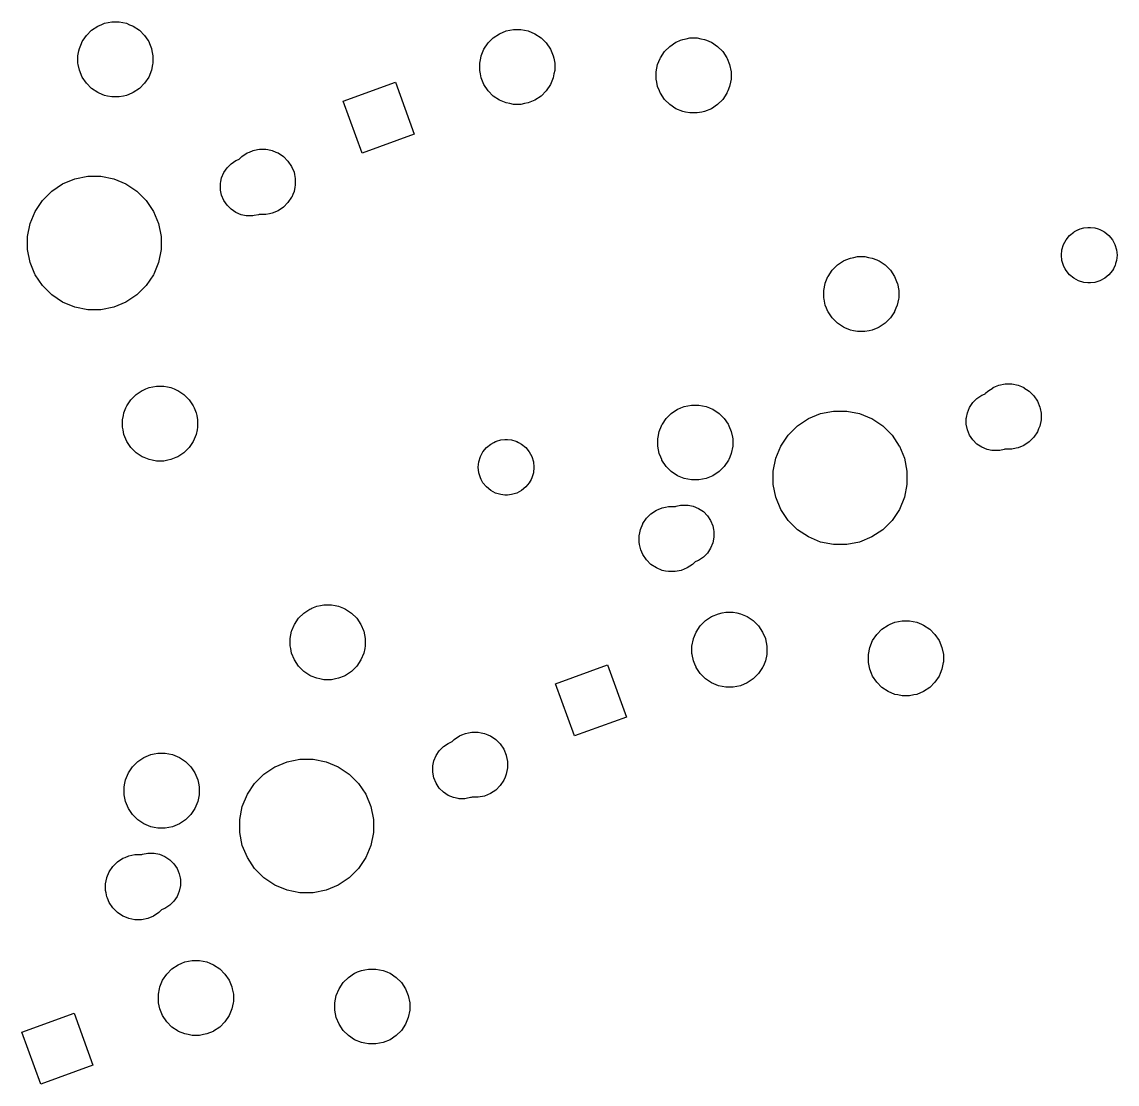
# Model space of a CAD drawing. Extents: x 74 to 361, y -185 to -87.
# Drawn here: x 251.28 to 284.9, y -178.46 to -145.83 of the extents above; entities that cross this region are included whole.
import ezdxf

# ---------------------------------------------------------------- set-up
doc = ezdxf.new("R2010")
doc.units = 0
doc.header["$MEASUREMENT"] = 0
doc.layers.add('BLACK', color=7, linetype='CONTINUOUS')

msp = doc.modelspace()

# ---------------------------------------------------------------- linework, layer by layer
at = {"layer": 'BLACK', "linetype": 'CONTINUOUS'}
for p, q in [((253.719, -145.92), (253.819, -145.878)), ((253.819, -145.878), (253.93, -145.856)), ((253.93, -145.856), (254.041, -145.834)), ((254.041, -145.834), (254.268, -145.834)), ((254.268, -145.834), (254.379, -145.856)), ((254.379, -145.856), (254.49, -145.878)), ((254.49, -145.878), (254.59, -145.92)), ((253.162, -146.399), (253.26, -146.251)), ((253.26, -146.251), (253.421, -146.091)), ((253.421, -146.091), (253.609, -145.965)), ((253.609, -145.965), (253.633, -145.955)), ((253.633, -145.955), (253.719, -145.92)), ((254.59, -145.92), (254.676, -145.955)), ((254.676, -145.955), (254.699, -145.965)), ((254.699, -145.965), (254.888, -146.091)), ((254.888, -146.091), (255.048, -146.251)), ((255.048, -146.251), (255.147, -146.399)), ((265.753, -146.322), (265.942, -146.196)), ((265.942, -146.196), (266.151, -146.109)), ((266.151, -146.109), (266.262, -146.087)), ((266.262, -146.087), (266.374, -146.065)), ((266.374, -146.065), (266.6, -146.065)), ((266.6, -146.065), (266.712, -146.087)), ((266.712, -146.087), (266.823, -146.109)), ((266.823, -146.109), (267.032, -146.196)), ((267.032, -146.196), (267.221, -146.322)), ((253.048, -146.649), (253.11, -146.499)), ((253.11, -146.499), (253.134, -146.44)), ((253.134, -146.44), (253.162, -146.399)), ((255.147, -146.399), (255.174, -146.44)), ((255.174, -146.44), (255.199, -146.499)), ((255.199, -146.499), (255.261, -146.649)), ((265.467, -146.671), (265.593, -146.482)), ((265.593, -146.482), (265.753, -146.322)), ((267.221, -146.322), (267.381, -146.482)), ((267.381, -146.482), (267.507, -146.671)), ((271.01, -146.745), (271.17, -146.585)), ((271.17, -146.585), (271.358, -146.459)), ((271.358, -146.459), (271.363, -146.457)), ((271.363, -146.457), (271.504, -146.399)), ((271.504, -146.399), (271.568, -146.372)), ((271.568, -146.372), (271.679, -146.35)), ((271.679, -146.35), (271.79, -146.328)), ((271.79, -146.328), (272.017, -146.328)), ((272.017, -146.328), (272.128, -146.35)), ((272.128, -146.35), (272.239, -146.372)), ((272.239, -146.372), (272.303, -146.399)), ((272.303, -146.399), (272.444, -146.457)), ((272.444, -146.457), (272.449, -146.459)), ((272.449, -146.459), (272.637, -146.585)), ((272.637, -146.585), (272.798, -146.745)), ((253.003, -146.872), (253.033, -146.721)), ((253.003, -147.098), (253.003, -146.872)), ((253.033, -146.721), (253.048, -146.649)), ((255.261, -146.649), (255.275, -146.721)), ((255.275, -146.721), (255.305, -146.872)), ((255.305, -146.872), (255.305, -147.098)), ((265.367, -146.945), (265.38, -146.88)), ((265.38, -146.88), (265.467, -146.671)), ((267.507, -146.671), (267.594, -146.88)), ((267.594, -146.88), (267.607, -146.945)), ((270.884, -146.934), (271.01, -146.745)), ((272.798, -146.745), (272.924, -146.934)), ((253.012, -147.143), (253.003, -147.098)), ((253.048, -147.321), (253.012, -147.143)), ((255.296, -147.143), (255.261, -147.321)), ((255.305, -147.098), (255.296, -147.143)), ((265.336, -147.103), (265.367, -146.945)), ((265.336, -147.329), (265.336, -147.103)), ((267.607, -146.945), (267.638, -147.103)), ((267.638, -147.103), (267.638, -147.329)), ((270.753, -147.366), (270.797, -147.143)), ((270.797, -147.143), (270.798, -147.142)), ((270.798, -147.142), (270.875, -146.956)), ((270.875, -146.956), (270.884, -146.934)), ((270.884, -146.934), (270.884, -146.934)), ((272.924, -146.934), (272.924, -146.934)), ((272.924, -146.934), (272.933, -146.956)), ((272.933, -146.956), (273.01, -147.142)), ((273.01, -147.142), (273.01, -147.143)), ((273.01, -147.143), (273.055, -147.366)), ((253.134, -147.53), (253.048, -147.321)), ((253.26, -147.719), (253.134, -147.53)), ((255.174, -147.53), (255.048, -147.719)), ((255.261, -147.321), (255.174, -147.53)), ((265.357, -147.434), (265.336, -147.329)), ((265.38, -147.552), (265.357, -147.434)), ((265.467, -147.761), (265.38, -147.552)), ((267.594, -147.552), (267.507, -147.761)), ((267.617, -147.434), (267.594, -147.552)), ((267.638, -147.329), (267.617, -147.434)), ((270.753, -147.593), (270.753, -147.366)), ((270.771, -147.682), (270.753, -147.593)), ((273.055, -147.593), (273.037, -147.682)), ((273.055, -147.366), (273.055, -147.593)), ((253.421, -147.879), (253.26, -147.719)), ((253.609, -148.005), (253.421, -147.879)), ((254.888, -147.879), (254.699, -148.005)), ((255.048, -147.719), (254.888, -147.879)), ((261.148, -148.264), (262.747, -147.682)), ((262.747, -147.682), (263.329, -149.282)), ((265.593, -147.95), (265.467, -147.761)), ((267.507, -147.761), (267.381, -147.95)), ((270.797, -147.815), (270.771, -147.682)), ((270.853, -147.95), (270.797, -147.815)), ((273.01, -147.815), (272.955, -147.95)), ((273.037, -147.682), (273.01, -147.815)), ((253.651, -148.023), (253.609, -148.005)), ((253.609, -148.005), (253.609, -148.005)), ((253.609, -148.005), (253.609, -148.005)), ((253.819, -148.092), (253.651, -148.023)), ((253.91, -148.11), (253.819, -148.092)), ((254.041, -148.136), (253.91, -148.11)), ((254.268, -148.136), (254.041, -148.136)), ((254.399, -148.11), (254.268, -148.136)), ((254.49, -148.092), (254.399, -148.11)), ((254.657, -148.023), (254.49, -148.092)), ((254.699, -148.005), (254.657, -148.023)), ((254.699, -148.005), (254.699, -148.005)), ((254.699, -148.005), (254.699, -148.005)), ((261.73, -149.864), (261.148, -148.264)), ((265.753, -148.11), (265.593, -147.95)), ((265.942, -148.236), (265.753, -148.11)), ((266.151, -148.323), (265.942, -148.236)), ((267.032, -148.236), (266.823, -148.323)), ((267.221, -148.11), (267.032, -148.236)), ((267.381, -147.95), (267.221, -148.11)), ((270.881, -148.017), (270.853, -147.95)), ((270.884, -148.024), (270.881, -148.017)), ((271.01, -148.213), (270.884, -148.024)), ((271.17, -148.373), (271.01, -148.213)), ((272.798, -148.213), (272.637, -148.373)), ((272.924, -148.024), (272.798, -148.213)), ((272.927, -148.017), (272.924, -148.024)), ((272.955, -147.95), (272.927, -148.017)), ((266.262, -148.345), (266.151, -148.323)), ((266.374, -148.367), (266.262, -148.345)), ((266.6, -148.367), (266.374, -148.367)), ((266.712, -148.345), (266.6, -148.367)), ((266.823, -148.323), (266.712, -148.345)), ((271.358, -148.499), (271.17, -148.373)), ((271.568, -148.586), (271.358, -148.499)), ((271.655, -148.603), (271.568, -148.586)), ((271.79, -148.63), (271.655, -148.603)), ((272.153, -148.603), (272.017, -148.63)), ((272.239, -148.586), (272.153, -148.603)), ((272.449, -148.499), (272.239, -148.586)), ((272.637, -148.373), (272.449, -148.499)), ((272.017, -148.63), (271.79, -148.63)), ((263.329, -149.282), (261.73, -149.864)), ((258.035, -149.969), (258.199, -149.859)), ((258.199, -149.859), (258.202, -149.858)), ((258.202, -149.858), (258.271, -149.83)), ((258.271, -149.83), (258.381, -149.784)), ((258.381, -149.784), (258.519, -149.756)), ((258.519, -149.756), (258.575, -149.745)), ((258.575, -149.745), (258.772, -149.745)), ((258.772, -149.745), (258.828, -149.756)), ((258.828, -149.756), (258.965, -149.784)), ((258.965, -149.784), (259.076, -149.83)), ((259.076, -149.83), (259.144, -149.858)), ((259.144, -149.858), (259.147, -149.859)), ((259.147, -149.859), (259.311, -149.969)), ((257.579, -150.316), (257.704, -150.19)), ((257.704, -150.19), (257.852, -150.092)), ((257.852, -150.092), (257.932, -150.058)), ((257.932, -150.058), (257.954, -150.047)), ((257.954, -150.047), (257.973, -150.031)), ((257.973, -150.031), (258.035, -149.969)), ((259.311, -149.969), (259.451, -150.108)), ((259.451, -150.108), (259.56, -150.272)), ((259.56, -150.272), (259.636, -150.454)), ((252.907, -150.655), (253.303, -150.576)), ((253.303, -150.576), (253.707, -150.576)), ((253.707, -150.576), (254.103, -150.655)), ((257.412, -150.627), (257.48, -150.463)), ((257.48, -150.463), (257.579, -150.316)), ((259.636, -150.454), (259.649, -150.521)), ((259.649, -150.521), (259.674, -150.648)), ((252.197, -151.034), (252.533, -150.81)), ((252.533, -150.81), (252.907, -150.655)), ((252.533, -150.81), (252.533, -150.81)), ((254.103, -150.655), (254.476, -150.81)), ((254.476, -150.81), (254.476, -150.81)), ((254.476, -150.81), (254.812, -151.034)), ((257.378, -150.801), (257.39, -150.74)), ((257.378, -150.979), (257.378, -150.801)), ((257.39, -150.74), (257.412, -150.627)), ((259.661, -150.913), (259.636, -151.038)), ((259.674, -150.845), (259.661, -150.913)), ((259.674, -150.648), (259.674, -150.845)), ((251.912, -151.32), (252.197, -151.034)), ((254.812, -151.034), (255.098, -151.32)), ((257.381, -150.999), (257.378, -150.979)), ((257.412, -151.153), (257.381, -150.999)), ((257.48, -151.317), (257.412, -151.153)), ((259.56, -151.22), (259.451, -151.384)), ((259.564, -151.212), (259.56, -151.22)), ((259.595, -151.137), (259.564, -151.212)), ((259.636, -151.038), (259.595, -151.137)), ((251.689, -151.654), (251.912, -151.32)), ((255.098, -151.32), (255.321, -151.654)), ((257.579, -151.464), (257.48, -151.317)), ((257.704, -151.59), (257.579, -151.464)), ((257.852, -151.688), (257.704, -151.59)), ((259.147, -151.633), (258.965, -151.709)), ((259.311, -151.524), (259.147, -151.633)), ((259.451, -151.384), (259.311, -151.524)), ((251.533, -152.029), (251.687, -151.656)), ((251.687, -151.656), (251.689, -151.654)), ((255.321, -151.654), (255.322, -151.656)), ((255.322, -151.656), (255.477, -152.029)), ((258.016, -151.756), (257.852, -151.688)), ((258.165, -151.786), (258.016, -151.756)), ((258.19, -151.791), (258.165, -151.786)), ((258.367, -151.791), (258.19, -151.791)), ((258.415, -151.781), (258.367, -151.791)), ((258.541, -151.756), (258.415, -151.781)), ((258.543, -151.756), (258.541, -151.756)), ((258.541, -151.756), (258.541, -151.756)), ((258.564, -151.75), (258.543, -151.756)), ((258.588, -151.747), (258.564, -151.75)), ((258.772, -151.747), (258.588, -151.747)), ((258.881, -151.726), (258.772, -151.747)), ((258.965, -151.709), (258.881, -151.726)), ((251.454, -152.425), (251.533, -152.029)), ((255.477, -152.029), (255.556, -152.425)), ((283.444, -152.394), (283.574, -152.287)), ((283.574, -152.287), (283.599, -152.274)), ((283.599, -152.274), (283.721, -152.208)), ((283.721, -152.208), (283.728, -152.206)), ((283.728, -152.206), (283.773, -152.193)), ((283.773, -152.193), (283.882, -152.16)), ((283.882, -152.16), (284.007, -152.147)), ((284.007, -152.147), (284.091, -152.147)), ((284.091, -152.147), (284.216, -152.16)), ((284.216, -152.16), (284.325, -152.193)), ((284.325, -152.193), (284.37, -152.206)), ((284.37, -152.206), (284.376, -152.208)), ((284.376, -152.208), (284.498, -152.274)), ((284.498, -152.274), (284.524, -152.287)), ((284.524, -152.287), (284.653, -152.394)), ((251.454, -152.829), (251.454, -152.425)), ((255.556, -152.425), (255.556, -152.829)), ((283.259, -152.671), (283.338, -152.523)), ((283.338, -152.523), (283.444, -152.394)), ((283.338, -152.523), (283.338, -152.523)), ((284.653, -152.394), (284.76, -152.523)), ((284.76, -152.523), (284.76, -152.523)), ((284.76, -152.523), (284.839, -152.671)), ((251.533, -153.226), (251.454, -152.829)), ((255.556, -152.829), (255.477, -153.226)), ((283.194, -152.998), (283.21, -152.831)), ((283.21, -152.831), (283.259, -152.671)), ((284.839, -152.671), (284.887, -152.831)), ((284.887, -152.831), (284.904, -152.998)), ((251.681, -153.583), (251.533, -153.226)), ((255.477, -153.226), (255.329, -153.583)), ((276.157, -153.46), (276.317, -153.3)), ((276.317, -153.3), (276.505, -153.174)), ((276.505, -153.174), (276.507, -153.173)), ((276.507, -153.173), (276.578, -153.144)), ((276.578, -153.144), (276.715, -153.087)), ((276.715, -153.087), (276.826, -153.065)), ((276.826, -153.065), (276.937, -153.043)), ((276.937, -153.043), (277.164, -153.043)), ((277.164, -153.043), (277.275, -153.065)), ((277.275, -153.065), (277.386, -153.087)), ((277.386, -153.087), (277.523, -153.144)), ((277.523, -153.144), (277.594, -153.173)), ((277.594, -153.173), (277.596, -153.174)), ((277.596, -153.174), (277.784, -153.3)), ((277.784, -153.3), (277.945, -153.46)), ((283.21, -153.165), (283.194, -152.998)), ((283.238, -153.257), (283.21, -153.165)), ((283.257, -153.318), (283.238, -153.257)), ((284.86, -153.257), (284.841, -153.318)), ((284.887, -153.165), (284.86, -153.257)), ((284.904, -152.998), (284.887, -153.165)), ((251.687, -153.599), (251.681, -153.583)), ((251.912, -153.935), (251.687, -153.599)), ((255.322, -153.599), (255.098, -153.935)), ((255.329, -153.583), (255.322, -153.599)), ((276.028, -153.655), (276.031, -153.649)), ((276.031, -153.649), (276.157, -153.46)), ((276.031, -153.649), (276.031, -153.649)), ((277.945, -153.46), (278.071, -153.649)), ((278.071, -153.649), (278.071, -153.649)), ((278.071, -153.649), (278.073, -153.655)), ((283.259, -153.325), (283.257, -153.318)), ((283.308, -153.417), (283.259, -153.325)), ((283.338, -153.473), (283.308, -153.417)), ((283.444, -153.603), (283.338, -153.473)), ((283.574, -153.709), (283.444, -153.603)), ((284.653, -153.603), (284.524, -153.709)), ((284.76, -153.473), (284.653, -153.603)), ((284.79, -153.417), (284.76, -153.473)), ((284.839, -153.325), (284.79, -153.417)), ((284.841, -153.318), (284.839, -153.325)), ((252.197, -154.221), (251.912, -153.935)), ((255.098, -153.935), (254.812, -154.221)), ((275.9, -154.08), (275.942, -153.869)), ((275.942, -153.869), (275.944, -153.858)), ((275.944, -153.858), (276.028, -153.655)), ((278.073, -153.655), (278.157, -153.858)), ((278.157, -153.858), (278.159, -153.869)), ((278.159, -153.869), (278.202, -154.08)), ((283.721, -153.788), (283.574, -153.709)), ((283.574, -153.709), (283.574, -153.709)), ((283.882, -153.837), (283.721, -153.788)), ((284.007, -153.849), (283.882, -153.837)), ((284.091, -153.849), (284.007, -153.849)), ((284.216, -153.837), (284.091, -153.849)), ((284.376, -153.788), (284.216, -153.837)), ((284.524, -153.709), (284.376, -153.788)), ((284.524, -153.709), (284.524, -153.709)), ((252.533, -154.445), (252.197, -154.221)), ((254.812, -154.221), (254.476, -154.445)), ((275.9, -154.307), (275.9, -154.08)), ((275.908, -154.347), (275.9, -154.307)), ((278.202, -154.307), (278.194, -154.347)), ((278.202, -154.08), (278.202, -154.307)), ((252.907, -154.6), (252.533, -154.445)), ((252.533, -154.445), (252.533, -154.445)), ((252.533, -154.445), (252.533, -154.445)), ((253.303, -154.678), (252.907, -154.6)), ((254.103, -154.6), (253.707, -154.678)), ((254.476, -154.445), (254.103, -154.6)), ((254.476, -154.445), (254.476, -154.445)), ((254.476, -154.445), (254.476, -154.445)), ((275.944, -154.53), (275.908, -154.347)), ((275.985, -154.629), (275.944, -154.53)), ((276.026, -154.728), (275.985, -154.629)), ((278.116, -154.629), (278.075, -154.728)), ((278.157, -154.53), (278.116, -154.629)), ((278.194, -154.347), (278.157, -154.53)), ((253.707, -154.678), (253.303, -154.678)), ((276.031, -154.739), (276.026, -154.728)), ((276.157, -154.928), (276.031, -154.739)), ((276.317, -155.088), (276.157, -154.928)), ((277.945, -154.928), (277.784, -155.088)), ((278.071, -154.739), (277.945, -154.928)), ((278.075, -154.728), (278.071, -154.739)), ((276.505, -155.214), (276.317, -155.088)), ((276.543, -155.229), (276.505, -155.214)), ((276.505, -155.214), (276.505, -155.214)), ((276.505, -155.214), (276.505, -155.214)), ((276.715, -155.301), (276.543, -155.229)), ((276.808, -155.319), (276.715, -155.301)), ((276.937, -155.345), (276.808, -155.319)), ((277.293, -155.319), (277.164, -155.345)), ((277.386, -155.301), (277.293, -155.319)), ((277.558, -155.229), (277.386, -155.301)), ((277.596, -155.214), (277.558, -155.229)), ((277.784, -155.088), (277.596, -155.214)), ((277.596, -155.214), (277.596, -155.214)), ((277.596, -155.214), (277.596, -155.214)), ((277.164, -155.345), (276.937, -155.345)), ((281.172, -157.036), (281.278, -156.993)), ((281.278, -156.993), (281.471, -156.954)), ((281.471, -156.954), (281.668, -156.954)), ((281.668, -156.954), (281.862, -156.993)), ((281.862, -156.993), (281.967, -157.036)), ((254.629, -157.438), (254.789, -157.278)), ((254.789, -157.278), (254.978, -157.152)), ((254.978, -157.152), (254.982, -157.15)), ((254.982, -157.15), (255.087, -157.106)), ((255.087, -157.106), (255.187, -157.065)), ((255.187, -157.065), (255.298, -157.043)), ((255.298, -157.043), (255.409, -157.021)), ((255.409, -157.021), (255.636, -157.021)), ((255.636, -157.021), (255.747, -157.043)), ((255.747, -157.043), (255.859, -157.065)), ((255.859, -157.065), (255.958, -157.106)), ((255.958, -157.106), (256.063, -157.15)), ((256.063, -157.15), (256.068, -157.152)), ((256.068, -157.152), (256.257, -157.278)), ((256.257, -157.278), (256.417, -157.438)), ((280.601, -157.399), (280.748, -157.3)), ((280.748, -157.3), (280.829, -157.267)), ((280.829, -157.267), (280.85, -157.255)), ((280.85, -157.255), (280.869, -157.24)), ((280.869, -157.24), (280.931, -157.178)), ((280.931, -157.178), (281.095, -157.068)), ((281.095, -157.068), (281.1, -157.066)), ((281.1, -157.066), (281.172, -157.036)), ((281.967, -157.036), (282.039, -157.066)), ((282.039, -157.066), (282.044, -157.068)), ((282.044, -157.068), (282.208, -157.178)), ((282.208, -157.178), (282.347, -157.317)), ((282.347, -157.317), (282.457, -157.481)), ((254.477, -157.688), (254.503, -157.626)), ((254.503, -157.626), (254.504, -157.625)), ((254.504, -157.625), (254.629, -157.438)), ((256.417, -157.438), (256.542, -157.625)), ((256.542, -157.625), (256.543, -157.626)), ((256.543, -157.626), (256.568, -157.688)), ((271.509, -157.69), (271.617, -157.646)), ((271.617, -157.646), (271.728, -157.624)), ((271.728, -157.624), (271.839, -157.601)), ((271.839, -157.601), (272.066, -157.601)), ((272.066, -157.601), (272.177, -157.624)), ((272.177, -157.624), (272.288, -157.646)), ((272.288, -157.646), (272.395, -157.69)), ((280.309, -157.836), (280.376, -157.672)), ((280.376, -157.672), (280.475, -157.524)), ((280.475, -157.524), (280.601, -157.399)), ((282.457, -157.481), (282.532, -157.663)), ((282.532, -157.663), (282.541, -157.708)), ((254.372, -158.058), (254.398, -157.927)), ((254.398, -157.927), (254.416, -157.836)), ((254.416, -157.836), (254.477, -157.688)), ((256.568, -157.688), (256.63, -157.836)), ((256.63, -157.836), (256.648, -157.927)), ((256.648, -157.927), (256.674, -158.058)), ((270.943, -158.191), (271.058, -158.019)), ((271.058, -158.019), (271.219, -157.858)), ((271.219, -157.858), (271.407, -157.732)), ((271.407, -157.732), (271.423, -157.726)), ((271.423, -157.726), (271.509, -157.69)), ((272.395, -157.69), (272.482, -157.726)), ((272.482, -157.726), (272.498, -157.732)), ((272.498, -157.732), (272.686, -157.858)), ((272.686, -157.858), (272.846, -158.019)), ((272.846, -158.019), (272.962, -158.191)), ((275.094, -158.243), (275.43, -158.019)), ((275.43, -158.019), (275.434, -158.017)), ((275.434, -158.017), (275.803, -157.864)), ((275.803, -157.864), (276.199, -157.785)), ((276.199, -157.785), (276.603, -157.785)), ((276.603, -157.785), (277, -157.864)), ((277, -157.864), (277.368, -158.017)), ((277.368, -158.017), (277.373, -158.019)), ((277.373, -158.019), (277.709, -158.243)), ((280.274, -158.01), (280.279, -157.985)), ((280.274, -158.187), (280.274, -158.01)), ((280.279, -157.985), (280.309, -157.836)), ((282.541, -157.708), (282.571, -157.856)), ((282.571, -157.856), (282.571, -158.054)), ((254.372, -158.285), (254.372, -158.058)), ((254.388, -158.365), (254.372, -158.285)), ((256.674, -158.285), (256.658, -158.365)), ((256.674, -158.058), (256.674, -158.285)), ((270.846, -158.414), (270.918, -158.241)), ((270.918, -158.241), (270.932, -158.207)), ((270.932, -158.207), (270.943, -158.191)), ((272.962, -158.191), (272.972, -158.207)), ((272.972, -158.207), (272.986, -158.241)), ((272.986, -158.241), (273.058, -158.414)), ((274.808, -158.529), (275.094, -158.243)), ((277.709, -158.243), (277.994, -158.529)), ((280.275, -158.193), (280.274, -158.187)), ((280.309, -158.362), (280.275, -158.193)), ((282.495, -158.337), (282.457, -158.427)), ((282.532, -158.247), (282.495, -158.337)), ((282.57, -158.058), (282.532, -158.247)), ((282.571, -158.054), (282.57, -158.058)), ((254.416, -158.507), (254.388, -158.365)), ((254.503, -158.717), (254.416, -158.507)), ((256.63, -158.507), (256.543, -158.717)), ((256.658, -158.365), (256.63, -158.507)), ((265.85, -158.715), (265.981, -158.675)), ((265.981, -158.675), (266.106, -158.663)), ((266.106, -158.663), (266.189, -158.663)), ((266.189, -158.663), (266.314, -158.675)), ((266.314, -158.675), (266.445, -158.715)), ((270.801, -158.639), (270.811, -158.591)), ((270.801, -158.866), (270.801, -158.639)), ((270.811, -158.591), (270.846, -158.417)), ((270.846, -158.417), (270.846, -158.414)), ((273.058, -158.414), (273.059, -158.417)), ((273.059, -158.417), (273.094, -158.591)), ((273.094, -158.591), (273.103, -158.639)), ((273.103, -158.639), (273.103, -158.866)), ((274.585, -158.863), (274.808, -158.529)), ((277.994, -158.529), (278.218, -158.863)), ((280.376, -158.525), (280.309, -158.362)), ((280.475, -158.673), (280.376, -158.525)), ((280.601, -158.799), (280.475, -158.673)), ((282.347, -158.593), (282.208, -158.733)), ((282.457, -158.429), (282.347, -158.593)), ((282.457, -158.427), (282.457, -158.429)), ((254.629, -158.905), (254.503, -158.717)), ((254.789, -159.066), (254.629, -158.905)), ((256.417, -158.905), (256.257, -159.066)), ((256.543, -158.717), (256.417, -158.905)), ((265.437, -159.039), (265.543, -158.909)), ((265.543, -158.909), (265.673, -158.803)), ((265.673, -158.803), (265.772, -158.75)), ((265.772, -158.75), (265.82, -158.724)), ((265.82, -158.724), (265.843, -158.717)), ((265.843, -158.717), (265.85, -158.715)), ((266.445, -158.715), (266.452, -158.717)), ((266.452, -158.717), (266.475, -158.724)), ((266.475, -158.724), (266.523, -158.75)), ((266.523, -158.75), (266.623, -158.803)), ((266.623, -158.803), (266.752, -158.909)), ((266.752, -158.909), (266.859, -159.039)), ((270.846, -159.088), (270.801, -158.866)), ((273.103, -158.866), (273.059, -159.088)), ((274.429, -159.238), (274.584, -158.865)), ((274.584, -158.865), (274.585, -158.863)), ((278.218, -158.863), (278.219, -158.865)), ((278.219, -158.865), (278.373, -159.238)), ((280.748, -158.897), (280.601, -158.799)), ((280.912, -158.965), (280.748, -158.897)), ((281.061, -158.995), (280.912, -158.965)), ((281.086, -159), (281.061, -158.995)), ((281.264, -159), (281.086, -159)), ((281.299, -158.993), (281.264, -159)), ((281.438, -158.965), (281.299, -158.993)), ((281.439, -158.965), (281.438, -158.965)), ((281.438, -158.965), (281.438, -158.965)), ((281.46, -158.958), (281.439, -158.965)), ((281.484, -158.956), (281.46, -158.958)), ((281.668, -158.956), (281.484, -158.956)), ((281.807, -158.928), (281.668, -158.956)), ((281.862, -158.918), (281.807, -158.928)), ((282.044, -158.842), (281.862, -158.918)), ((282.208, -158.733), (282.044, -158.842)), ((254.978, -159.192), (254.789, -159.066)), ((255.039, -159.217), (254.978, -159.192)), ((254.978, -159.192), (254.978, -159.192)), ((254.978, -159.192), (254.978, -159.192)), ((255.187, -159.278), (255.039, -159.217)), ((255.284, -159.298), (255.187, -159.278)), ((255.409, -159.323), (255.284, -159.298)), ((255.636, -159.323), (255.409, -159.323)), ((255.762, -159.298), (255.636, -159.323)), ((255.859, -159.278), (255.762, -159.298)), ((256.007, -159.217), (255.859, -159.278)), ((256.068, -159.192), (256.007, -159.217)), ((256.257, -159.066), (256.068, -159.192)), ((256.068, -159.192), (256.068, -159.192)), ((256.068, -159.192), (256.068, -159.192)), ((265.292, -159.514), (265.309, -159.347)), ((265.309, -159.347), (265.358, -159.186)), ((265.358, -159.186), (265.437, -159.039)), ((265.437, -159.039), (265.437, -159.039)), ((266.859, -159.039), (266.859, -159.039)), ((266.859, -159.039), (266.938, -159.186)), ((266.938, -159.186), (266.986, -159.347)), ((266.986, -159.347), (267.003, -159.514)), ((270.892, -159.201), (270.846, -159.088)), ((270.924, -159.276), (270.892, -159.201)), ((270.932, -159.298), (270.924, -159.276)), ((271.058, -159.486), (270.932, -159.298)), ((272.972, -159.298), (272.846, -159.486)), ((272.981, -159.276), (272.972, -159.298)), ((273.013, -159.201), (272.981, -159.276)), ((273.059, -159.088), (273.013, -159.201)), ((274.35, -159.634), (274.429, -159.238)), ((278.373, -159.238), (278.452, -159.634)), ((265.309, -159.68), (265.292, -159.514)), ((265.358, -159.841), (265.309, -159.68)), ((266.986, -159.68), (266.938, -159.841)), ((267.003, -159.514), (266.986, -159.68)), ((271.219, -159.646), (271.058, -159.486)), ((271.407, -159.772), (271.219, -159.646)), ((272.686, -159.646), (272.498, -159.772)), ((272.846, -159.486), (272.686, -159.646)), ((274.35, -160.038), (274.35, -159.634)), ((278.452, -159.634), (278.452, -160.038)), ((265.382, -159.886), (265.358, -159.841)), ((265.437, -159.989), (265.382, -159.886)), ((265.543, -160.118), (265.437, -159.989)), ((266.859, -159.989), (266.752, -160.118)), ((266.914, -159.886), (266.859, -159.989)), ((266.938, -159.841), (266.914, -159.886)), ((271.617, -159.859), (271.407, -159.772)), ((271.728, -159.881), (271.617, -159.859)), ((271.839, -159.903), (271.728, -159.881)), ((272.066, -159.903), (271.839, -159.903)), ((272.177, -159.881), (272.066, -159.903)), ((272.288, -159.859), (272.177, -159.881)), ((272.498, -159.772), (272.288, -159.859)), ((274.429, -160.434), (274.35, -160.038)), ((278.452, -160.038), (278.373, -160.434)), ((265.673, -160.225), (265.543, -160.118)), ((265.82, -160.304), (265.673, -160.225)), ((265.673, -160.225), (265.673, -160.225)), ((265.981, -160.352), (265.82, -160.304)), ((266.106, -160.365), (265.981, -160.352)), ((266.189, -160.365), (266.106, -160.365)), ((266.314, -160.352), (266.189, -160.365)), ((266.475, -160.304), (266.314, -160.352)), ((266.623, -160.225), (266.475, -160.304)), ((266.752, -160.118), (266.623, -160.225)), ((266.623, -160.225), (266.623, -160.225)), ((271.343, -160.714), (271.364, -160.708)), ((271.364, -160.708), (271.365, -160.707)), ((271.365, -160.707), (271.503, -160.68)), ((271.365, -160.707), (271.365, -160.707)), ((271.503, -160.68), (271.539, -160.673)), ((271.539, -160.673), (271.716, -160.673)), ((271.716, -160.673), (271.741, -160.678)), ((271.741, -160.678), (271.89, -160.707)), ((271.89, -160.707), (272.054, -160.775)), ((274.584, -160.808), (274.429, -160.434)), ((278.373, -160.434), (278.219, -160.808)), ((270.455, -161.079), (270.595, -160.94)), ((270.595, -160.94), (270.759, -160.83)), ((270.759, -160.83), (270.763, -160.828)), ((270.763, -160.828), (270.818, -160.806)), ((270.818, -160.806), (270.941, -160.755)), ((270.941, -160.755), (271.038, -160.736)), ((271.038, -160.736), (271.134, -160.716)), ((271.134, -160.716), (271.318, -160.716)), ((271.318, -160.716), (271.343, -160.714)), ((272.054, -160.775), (272.202, -160.874)), ((272.202, -160.874), (272.327, -160.999)), ((272.327, -160.999), (272.426, -161.147)), ((274.808, -161.144), (274.584, -160.808)), ((274.584, -160.808), (274.584, -160.808)), ((278.219, -160.808), (277.994, -161.144)), ((278.219, -160.808), (278.219, -160.808)), ((270.27, -161.425), (270.342, -161.254)), ((270.342, -161.254), (270.346, -161.243)), ((270.346, -161.243), (270.455, -161.079)), ((270.346, -161.243), (270.346, -161.243)), ((272.426, -161.147), (272.494, -161.311)), ((272.494, -161.311), (272.517, -161.425)), ((275.094, -161.429), (274.808, -161.144)), ((277.994, -161.144), (277.709, -161.429)), ((270.232, -161.619), (270.251, -161.522)), ((270.232, -161.816), (270.232, -161.619)), ((270.251, -161.522), (270.27, -161.425)), ((272.529, -161.662), (272.494, -161.836)), ((272.517, -161.425), (272.528, -161.483)), ((272.528, -161.483), (272.529, -161.485)), ((272.529, -161.485), (272.529, -161.662)), ((275.43, -161.654), (275.094, -161.429)), ((275.803, -161.808), (275.43, -161.654)), ((275.43, -161.654), (275.43, -161.654)), ((275.43, -161.654), (275.43, -161.654)), ((277.373, -161.654), (277, -161.808)), ((277.709, -161.429), (277.373, -161.654)), ((277.373, -161.654), (277.373, -161.654)), ((277.373, -161.654), (277.373, -161.654)), ((270.246, -161.885), (270.232, -161.816)), ((270.27, -162.009), (270.246, -161.885)), ((270.285, -162.044), (270.27, -162.009)), ((270.345, -162.19), (270.285, -162.044)), ((272.426, -162), (272.327, -162.148)), ((272.494, -161.836), (272.426, -162)), ((276.199, -161.887), (275.803, -161.808)), ((276.603, -161.887), (276.199, -161.887)), ((277, -161.808), (276.603, -161.887)), ((270.346, -162.191), (270.345, -162.19)), ((270.455, -162.355), (270.346, -162.191)), ((270.595, -162.495), (270.455, -162.355)), ((272.054, -162.372), (271.974, -162.405)), ((272.202, -162.273), (272.054, -162.372)), ((272.327, -162.148), (272.202, -162.273)), ((270.759, -162.604), (270.595, -162.495)), ((270.941, -162.68), (270.759, -162.604)), ((271.038, -162.699), (270.941, -162.68)), ((271.134, -162.718), (271.038, -162.699)), ((271.332, -162.718), (271.134, -162.718)), ((271.525, -162.68), (271.332, -162.718)), ((271.707, -162.604), (271.525, -162.68)), ((271.871, -162.495), (271.707, -162.604)), ((271.933, -162.433), (271.871, -162.495)), ((271.952, -162.417), (271.933, -162.433)), ((271.974, -162.405), (271.952, -162.417)), ((260.445, -163.757), (260.556, -163.735)), ((260.556, -163.735), (260.783, -163.735)), ((260.783, -163.735), (260.894, -163.757)), ((259.776, -164.152), (259.936, -163.992)), ((259.936, -163.992), (260.125, -163.866)), ((260.125, -163.866), (260.148, -163.856)), ((260.148, -163.856), (260.186, -163.841)), ((260.186, -163.841), (260.334, -163.779)), ((260.334, -163.779), (260.445, -163.757)), ((260.894, -163.757), (261.005, -163.779)), ((261.005, -163.779), (261.154, -163.841)), ((261.154, -163.841), (261.191, -163.856)), ((261.191, -163.856), (261.215, -163.866)), ((261.215, -163.866), (261.403, -163.992)), ((261.403, -163.992), (261.564, -164.152)), ((272.457, -164.097), (272.667, -164.01)), ((272.667, -164.01), (272.778, -163.988)), ((272.778, -163.988), (272.889, -163.966)), ((272.889, -163.966), (273.116, -163.966)), ((273.116, -163.966), (273.227, -163.988)), ((273.227, -163.988), (273.338, -164.01)), ((273.338, -164.01), (273.548, -164.097)), ((259.573, -164.527), (259.642, -164.36)), ((259.642, -164.36), (259.65, -164.341)), ((259.65, -164.341), (259.776, -164.152)), ((259.65, -164.341), (259.65, -164.341)), ((261.564, -164.152), (261.69, -164.341)), ((261.69, -164.341), (261.69, -164.341)), ((261.69, -164.341), (261.698, -164.36)), ((261.698, -164.36), (261.767, -164.527)), ((271.982, -164.572), (272.108, -164.383)), ((272.108, -164.383), (272.269, -164.223)), ((272.269, -164.223), (272.457, -164.097)), ((273.548, -164.097), (273.736, -164.223)), ((273.736, -164.223), (273.897, -164.383)), ((273.897, -164.383), (274.022, -164.572)), ((277.685, -164.486), (277.874, -164.36)), ((277.874, -164.36), (277.879, -164.358)), ((277.879, -164.358), (277.935, -164.335)), ((277.935, -164.335), (278.083, -164.274)), ((278.083, -164.274), (278.195, -164.251)), ((278.195, -164.251), (278.306, -164.229)), ((278.306, -164.229), (278.533, -164.229)), ((278.533, -164.229), (278.644, -164.251)), ((278.644, -164.251), (278.755, -164.274)), ((278.755, -164.274), (278.903, -164.335)), ((278.903, -164.335), (278.96, -164.358)), ((278.96, -164.358), (278.964, -164.36)), ((278.964, -164.36), (279.153, -164.486)), ((259.519, -164.773), (259.563, -164.55)), ((259.563, -164.55), (259.573, -164.527)), ((261.767, -164.527), (261.777, -164.55)), ((261.777, -164.55), (261.821, -164.773)), ((271.899, -164.773), (271.982, -164.572)), ((274.022, -164.572), (274.106, -164.773)), ((277.399, -164.835), (277.525, -164.647)), ((277.525, -164.647), (277.685, -164.486)), ((279.153, -164.486), (279.313, -164.647)), ((279.313, -164.647), (279.439, -164.835)), ((259.519, -165), (259.519, -164.773)), ((259.535, -165.081), (259.519, -165)), ((259.563, -165.222), (259.535, -165.081)), ((261.805, -165.081), (261.777, -165.222)), ((261.821, -165), (261.805, -165.081)), ((261.821, -164.773), (261.821, -165)), ((271.851, -165.004), (271.896, -164.781)), ((271.851, -165.23), (271.851, -165.004)), ((271.896, -164.781), (271.899, -164.773)), ((274.106, -164.773), (274.109, -164.781)), ((274.109, -164.781), (274.153, -165.004)), ((274.153, -165.004), (274.153, -165.23)), ((277.268, -165.267), (277.312, -165.045)), ((277.312, -165.045), (277.313, -165.043)), ((277.313, -165.043), (277.399, -164.835)), ((279.439, -164.835), (279.525, -165.043)), ((279.525, -165.043), (279.526, -165.045)), ((279.526, -165.045), (279.57, -165.267)), ((259.65, -165.431), (259.563, -165.222)), ((261.777, -165.222), (261.69, -165.431)), ((271.858, -165.265), (271.851, -165.23)), ((271.896, -165.453), (271.858, -165.265)), ((274.147, -165.265), (274.109, -165.453)), ((274.153, -165.23), (274.147, -165.265)), ((277.268, -165.494), (277.268, -165.267)), ((279.57, -165.267), (279.57, -165.494)), ((259.776, -165.62), (259.65, -165.431)), ((259.936, -165.78), (259.776, -165.62)), ((261.564, -165.62), (261.403, -165.78)), ((261.69, -165.431), (261.564, -165.62)), ((267.663, -166.166), (269.262, -165.583)), ((269.262, -165.583), (269.845, -167.183)), ((271.939, -165.558), (271.896, -165.453)), ((271.98, -165.656), (271.939, -165.558)), ((271.982, -165.662), (271.98, -165.656)), ((272.108, -165.851), (271.982, -165.662)), ((274.022, -165.662), (273.897, -165.851)), ((274.025, -165.656), (274.022, -165.662)), ((274.066, -165.558), (274.025, -165.656)), ((274.109, -165.453), (274.066, -165.558)), ((277.271, -165.508), (277.268, -165.494)), ((277.312, -165.716), (277.271, -165.508)), ((277.368, -165.851), (277.312, -165.716)), ((279.526, -165.716), (279.47, -165.851)), ((279.567, -165.508), (279.526, -165.716)), ((279.57, -165.494), (279.567, -165.508)), ((260.125, -165.906), (259.936, -165.78)), ((260.167, -165.924), (260.125, -165.906)), ((260.125, -165.906), (260.125, -165.906)), ((260.125, -165.906), (260.125, -165.906)), ((260.334, -165.993), (260.167, -165.924)), ((260.425, -166.011), (260.334, -165.993)), ((260.556, -166.037), (260.425, -166.011)), ((260.783, -166.037), (260.556, -166.037)), ((260.914, -166.011), (260.783, -166.037)), ((261.005, -165.993), (260.914, -166.011)), ((261.173, -165.924), (261.005, -165.993)), ((261.215, -165.906), (261.173, -165.924)), ((261.403, -165.78), (261.215, -165.906)), ((261.215, -165.906), (261.215, -165.906)), ((261.215, -165.906), (261.215, -165.906)), ((272.269, -166.011), (272.108, -165.851)), ((272.457, -166.137), (272.269, -166.011)), ((273.736, -166.011), (273.548, -166.137)), ((273.897, -165.851), (273.736, -166.011)), ((277.398, -165.924), (277.368, -165.851)), ((277.399, -165.926), (277.398, -165.924)), ((277.525, -166.114), (277.399, -165.926)), ((279.439, -165.926), (279.313, -166.114)), ((279.44, -165.924), (279.439, -165.926)), ((279.47, -165.851), (279.44, -165.924)), ((268.245, -167.765), (267.663, -166.166)), ((272.667, -166.224), (272.457, -166.137)), ((272.778, -166.246), (272.667, -166.224)), ((272.889, -166.268), (272.778, -166.246)), ((273.116, -166.268), (272.889, -166.268)), ((273.227, -166.246), (273.116, -166.268)), ((273.338, -166.224), (273.227, -166.246)), ((273.548, -166.137), (273.338, -166.224)), ((277.685, -166.274), (277.525, -166.114)), ((277.874, -166.4), (277.685, -166.274)), ((278.083, -166.487), (277.874, -166.4)), ((278.964, -166.4), (278.755, -166.487)), ((279.153, -166.274), (278.964, -166.4)), ((279.313, -166.114), (279.153, -166.274)), ((278.17, -166.504), (278.083, -166.487)), ((278.306, -166.531), (278.17, -166.504)), ((278.533, -166.531), (278.306, -166.531)), ((278.668, -166.504), (278.533, -166.531)), ((278.755, -166.487), (278.668, -166.504)), ((269.845, -167.183), (268.245, -167.765)), ((264.551, -167.87), (264.715, -167.76)), ((264.715, -167.76), (264.719, -167.758)), ((264.719, -167.758), (264.791, -167.729)), ((264.791, -167.729), (264.897, -167.685)), ((264.897, -167.685), (264.993, -167.666)), ((264.993, -167.666), (265.09, -167.646)), ((265.09, -167.646), (265.287, -167.646)), ((265.287, -167.646), (265.384, -167.666)), ((265.384, -167.666), (265.481, -167.685)), ((265.481, -167.685), (265.586, -167.729)), ((265.586, -167.729), (265.658, -167.758)), ((265.658, -167.758), (265.663, -167.76)), ((265.663, -167.76), (265.827, -167.87)), ((264.094, -168.217), (264.22, -168.091)), ((264.22, -168.091), (264.367, -167.993)), ((264.367, -167.993), (264.448, -167.959)), ((264.448, -167.959), (264.469, -167.948)), ((264.469, -167.948), (264.488, -167.932)), ((264.488, -167.932), (264.551, -167.87)), ((265.827, -167.87), (265.966, -168.009)), ((265.966, -168.009), (266.076, -168.173)), ((254.838, -168.551), (255.026, -168.425)), ((255.026, -168.425), (255.236, -168.338)), ((255.236, -168.338), (255.347, -168.316)), ((255.347, -168.316), (255.458, -168.294)), ((255.458, -168.294), (255.685, -168.294)), ((255.685, -168.294), (255.796, -168.316)), ((255.796, -168.316), (255.907, -168.338)), ((255.907, -168.338), (256.117, -168.425)), ((256.117, -168.425), (256.305, -168.551)), ((263.928, -168.528), (263.996, -168.364)), ((263.996, -168.364), (264.094, -168.217)), ((266.076, -168.173), (266.151, -168.355)), ((266.151, -168.355), (266.153, -168.364)), ((266.153, -168.364), (266.19, -168.549)), ((254.551, -168.9), (254.677, -168.711)), ((254.677, -168.711), (254.838, -168.551)), ((256.305, -168.551), (256.465, -168.711)), ((256.465, -168.711), (256.591, -168.9)), ((258.713, -168.935), (259.049, -168.711)), ((259.049, -168.711), (259.053, -168.709)), ((259.053, -168.709), (259.422, -168.556)), ((259.422, -168.556), (259.818, -168.478)), ((259.818, -168.478), (260.222, -168.478)), ((260.222, -168.478), (260.619, -168.556)), ((260.619, -168.556), (260.987, -168.709)), ((260.987, -168.709), (260.992, -168.711)), ((260.992, -168.711), (261.328, -168.935)), ((263.893, -168.7), (263.898, -168.678)), ((263.893, -168.702), (263.893, -168.7)), ((263.893, -168.88), (263.893, -168.702)), ((263.898, -168.678), (263.928, -168.528)), ((266.19, -168.746), (266.151, -168.939)), ((266.19, -168.549), (266.19, -168.746)), ((254.443, -169.216), (254.465, -169.109)), ((254.465, -169.109), (254.551, -168.9)), ((256.591, -168.9), (256.678, -169.109)), ((256.678, -169.109), (256.699, -169.216)), ((258.427, -169.221), (258.713, -168.935)), ((261.328, -168.935), (261.614, -169.221)), ((263.928, -169.054), (263.893, -168.88)), ((263.996, -169.218), (263.928, -169.054)), ((266.113, -169.033), (266.077, -169.12)), ((266.151, -168.939), (266.113, -169.033)), ((254.42, -169.331), (254.443, -169.216)), ((254.42, -169.558), (254.42, -169.331)), ((256.699, -169.216), (256.722, -169.331)), ((256.722, -169.331), (256.722, -169.558)), ((258.204, -169.555), (258.427, -169.221)), ((261.614, -169.221), (261.837, -169.555)), ((264.094, -169.365), (263.996, -169.218)), ((264.22, -169.491), (264.094, -169.365)), ((265.827, -169.425), (265.663, -169.535)), ((265.966, -169.286), (265.827, -169.425)), ((266.076, -169.122), (265.966, -169.286)), ((266.077, -169.12), (266.076, -169.122)), ((254.423, -169.571), (254.42, -169.558)), ((254.465, -169.781), (254.423, -169.571)), ((254.551, -169.99), (254.465, -169.781)), ((256.678, -169.781), (256.591, -169.99)), ((256.72, -169.571), (256.678, -169.781)), ((256.722, -169.558), (256.72, -169.571)), ((258.048, -169.93), (258.203, -169.557)), ((258.203, -169.557), (258.204, -169.555)), ((261.837, -169.555), (261.838, -169.557)), ((261.838, -169.557), (261.993, -169.93)), ((264.367, -169.59), (264.22, -169.491)), ((264.531, -169.657), (264.367, -169.59)), ((264.678, -169.687), (264.531, -169.657)), ((264.705, -169.692), (264.678, -169.687)), ((264.883, -169.692), (264.705, -169.692)), ((264.92, -169.685), (264.883, -169.692)), ((265.057, -169.657), (264.92, -169.685)), ((265.058, -169.657), (265.057, -169.657)), ((265.057, -169.657), (265.057, -169.657)), ((265.079, -169.651), (265.058, -169.657)), ((265.103, -169.648), (265.079, -169.651)), ((265.287, -169.648), (265.103, -169.648)), ((265.481, -169.61), (265.287, -169.648)), ((265.663, -169.535), (265.481, -169.61)), ((254.677, -170.179), (254.551, -169.99)), ((256.591, -169.99), (256.465, -170.179)), ((257.969, -170.327), (258.048, -169.93)), ((261.993, -169.93), (262.071, -170.327)), ((254.838, -170.339), (254.677, -170.179)), ((255.026, -170.465), (254.838, -170.339)), ((256.305, -170.339), (256.117, -170.465)), ((256.465, -170.179), (256.305, -170.339)), ((257.969, -170.731), (257.969, -170.327)), ((262.071, -170.327), (262.071, -170.731)), ((255.236, -170.552), (255.026, -170.465)), ((255.347, -170.574), (255.236, -170.552)), ((255.458, -170.596), (255.347, -170.574)), ((255.685, -170.596), (255.458, -170.596)), ((255.796, -170.574), (255.685, -170.596)), ((255.907, -170.552), (255.796, -170.574)), ((256.117, -170.465), (255.907, -170.552)), ((258.048, -171.127), (257.969, -170.731)), ((262.071, -170.731), (261.993, -171.127)), ((258.203, -171.5), (258.048, -171.127)), ((261.993, -171.127), (261.838, -171.5)), ((254.449, -171.493), (254.56, -171.447)), ((254.56, -171.447), (254.657, -171.428)), ((254.657, -171.428), (254.753, -171.409)), ((254.753, -171.409), (254.937, -171.409)), ((254.937, -171.409), (254.962, -171.406)), ((254.962, -171.406), (254.983, -171.4)), ((254.983, -171.4), (254.984, -171.4)), ((254.984, -171.4), (255.146, -171.367)), ((254.984, -171.4), (254.984, -171.4)), ((255.146, -171.367), (255.158, -171.365)), ((255.158, -171.365), (255.335, -171.365)), ((255.335, -171.365), (255.347, -171.367)), ((255.347, -171.367), (255.51, -171.4)), ((255.51, -171.4), (255.674, -171.468)), ((255.674, -171.468), (255.821, -171.566)), ((253.965, -171.936), (254.075, -171.772)), ((254.075, -171.772), (254.214, -171.632)), ((254.214, -171.632), (254.378, -171.523)), ((254.378, -171.523), (254.383, -171.521)), ((254.383, -171.521), (254.449, -171.493)), ((255.821, -171.566), (255.947, -171.692)), ((255.947, -171.692), (256.045, -171.839)), ((258.427, -171.836), (258.203, -171.5)), ((258.203, -171.5), (258.203, -171.5)), ((261.838, -171.5), (261.614, -171.836)), ((261.838, -171.5), (261.838, -171.5)), ((253.851, -172.311), (253.89, -172.118)), ((253.89, -172.116), (253.965, -171.936)), ((253.89, -172.118), (253.89, -172.116)), ((256.045, -171.839), (256.113, -172.003)), ((256.113, -172.003), (256.136, -172.118)), ((256.136, -172.118), (256.147, -172.175)), ((258.713, -172.122), (258.427, -171.836)), ((259.049, -172.346), (258.713, -172.122)), ((261.328, -172.122), (260.992, -172.346)), ((261.614, -171.836), (261.328, -172.122)), ((253.851, -172.508), (253.851, -172.311)), ((256.148, -172.355), (256.113, -172.529)), ((256.147, -172.175), (256.148, -172.177)), ((256.148, -172.177), (256.148, -172.355)), ((259.422, -172.501), (259.049, -172.346)), ((259.049, -172.346), (259.049, -172.346)), ((259.049, -172.346), (259.049, -172.346)), ((260.992, -172.346), (260.619, -172.501)), ((260.992, -172.346), (260.992, -172.346)), ((260.992, -172.346), (260.992, -172.346)), ((253.865, -172.578), (253.851, -172.508)), ((253.89, -172.702), (253.865, -172.578)), ((253.907, -172.744), (253.89, -172.702)), ((253.964, -172.882), (253.907, -172.744)), ((256.045, -172.693), (255.947, -172.84)), ((256.113, -172.529), (256.045, -172.693)), ((259.818, -172.58), (259.422, -172.501)), ((260.222, -172.58), (259.818, -172.58)), ((260.619, -172.501), (260.222, -172.58)), ((253.965, -172.884), (253.964, -172.882)), ((254.075, -173.048), (253.965, -172.884)), ((254.214, -173.187), (254.075, -173.048)), ((255.552, -173.125), (255.49, -173.187)), ((255.571, -173.109), (255.552, -173.125)), ((255.593, -173.098), (255.571, -173.109)), ((255.674, -173.064), (255.593, -173.098)), ((255.821, -172.966), (255.674, -173.064)), ((255.947, -172.84), (255.821, -172.966)), ((254.378, -173.297), (254.214, -173.187)), ((254.386, -173.3), (254.378, -173.297)), ((254.378, -173.297), (254.378, -173.297)), ((254.378, -173.297), (254.378, -173.297)), ((254.56, -173.372), (254.386, -173.3)), ((254.753, -173.411), (254.56, -173.372)), ((254.951, -173.411), (254.753, -173.411)), ((255.144, -173.372), (254.951, -173.411)), ((255.318, -173.3), (255.144, -173.372)), ((255.326, -173.297), (255.318, -173.3)), ((255.49, -173.187), (255.326, -173.297)), ((255.326, -173.297), (255.326, -173.297)), ((255.326, -173.297), (255.326, -173.297)), ((255.888, -174.915), (256.076, -174.79)), ((256.076, -174.79), (256.078, -174.789)), ((256.078, -174.789), (256.19, -174.743)), ((256.19, -174.743), (256.286, -174.703)), ((256.286, -174.703), (256.397, -174.681)), ((256.397, -174.681), (256.508, -174.659)), ((256.508, -174.659), (256.735, -174.659)), ((256.735, -174.659), (256.846, -174.681)), ((256.846, -174.681), (256.957, -174.703)), ((256.957, -174.703), (257.053, -174.743)), ((257.053, -174.743), (257.165, -174.789)), ((257.165, -174.789), (257.167, -174.79)), ((257.167, -174.79), (257.355, -174.915)), ((255.602, -175.264), (255.728, -175.076)), ((255.728, -175.076), (255.888, -174.915)), ((257.355, -174.915), (257.516, -175.076)), ((257.516, -175.076), (257.642, -175.264)), ((261.305, -175.179), (261.493, -175.053)), ((261.493, -175.053), (261.498, -175.051)), ((261.498, -175.051), (261.589, -175.013)), ((261.589, -175.013), (261.703, -174.966)), ((261.703, -174.966), (261.814, -174.944)), ((261.814, -174.944), (261.925, -174.922)), ((261.925, -174.922), (262.152, -174.922)), ((262.152, -174.922), (262.263, -174.944)), ((262.263, -174.944), (262.374, -174.966)), ((262.374, -174.966), (262.487, -175.013)), ((262.487, -175.013), (262.579, -175.051)), ((262.579, -175.051), (262.584, -175.053)), ((262.584, -175.053), (262.772, -175.179)), ((255.505, -175.526), (255.515, -175.474)), ((255.515, -175.474), (255.602, -175.264)), ((257.642, -175.264), (257.728, -175.474)), ((257.728, -175.474), (257.739, -175.526)), ((261.018, -175.528), (261.144, -175.339)), ((261.144, -175.339), (261.305, -175.179)), ((262.772, -175.179), (262.932, -175.339)), ((262.932, -175.339), (263.058, -175.528)), ((255.471, -175.696), (255.505, -175.526)), ((255.471, -175.923), (255.471, -175.696)), ((257.739, -175.526), (257.773, -175.696)), ((257.773, -175.696), (257.773, -175.923)), ((260.888, -175.957), (260.932, -175.737)), ((260.932, -175.735), (261.018, -175.528)), ((260.932, -175.737), (260.932, -175.735)), ((263.058, -175.528), (263.144, -175.735)), ((263.144, -175.735), (263.145, -175.737)), ((263.145, -175.737), (263.189, -175.957)), ((255.477, -175.957), (255.471, -175.923)), ((255.515, -176.145), (255.477, -175.957)), ((255.602, -176.355), (255.515, -176.145)), ((257.728, -176.145), (257.642, -176.355)), ((257.766, -175.957), (257.728, -176.145)), ((257.773, -175.923), (257.766, -175.957)), ((260.887, -175.959), (260.888, -175.957)), ((260.887, -176.186), (260.887, -175.959)), ((263.189, -175.957), (263.189, -175.959)), ((263.189, -175.959), (263.189, -176.186)), ((251.282, -176.858), (252.882, -176.276)), ((252.882, -176.276), (253.464, -177.875)), ((255.728, -176.543), (255.602, -176.355)), ((257.642, -176.355), (257.516, -176.543)), ((260.931, -176.407), (260.887, -176.186)), ((260.932, -176.409), (260.931, -176.407)), ((261.018, -176.616), (260.932, -176.409)), ((263.145, -176.409), (263.059, -176.616)), ((263.189, -176.186), (263.145, -176.407)), ((263.145, -176.407), (263.145, -176.409)), ((255.888, -176.704), (255.728, -176.543)), ((256.076, -176.83), (255.888, -176.704)), ((256.094, -176.837), (256.076, -176.83)), ((256.076, -176.83), (256.076, -176.83)), ((256.076, -176.83), (256.076, -176.83)), ((256.286, -176.916), (256.094, -176.837)), ((257.149, -176.837), (256.957, -176.916)), ((257.167, -176.83), (257.149, -176.837)), ((257.355, -176.704), (257.167, -176.83)), ((257.167, -176.83), (257.167, -176.83)), ((257.167, -176.83), (257.167, -176.83)), ((257.516, -176.543), (257.355, -176.704)), ((261.018, -176.618), (261.018, -176.616)), ((261.144, -176.806), (261.018, -176.618)), ((261.305, -176.967), (261.144, -176.806)), ((262.932, -176.806), (262.772, -176.967)), ((263.058, -176.618), (262.932, -176.806)), ((263.059, -176.616), (263.058, -176.618)), ((251.864, -178.457), (251.282, -176.858)), ((256.385, -176.936), (256.286, -176.916)), ((256.508, -176.961), (256.385, -176.936)), ((256.735, -176.961), (256.508, -176.961)), ((256.858, -176.936), (256.735, -176.961)), ((256.957, -176.916), (256.858, -176.936)), ((261.493, -177.093), (261.305, -176.967)), ((261.703, -177.18), (261.493, -177.093)), ((261.814, -177.202), (261.703, -177.18)), ((262.374, -177.18), (262.263, -177.202)), ((262.584, -177.093), (262.374, -177.18)), ((262.772, -176.967), (262.584, -177.093)), ((261.925, -177.224), (261.814, -177.202)), ((262.152, -177.224), (261.925, -177.224)), ((262.263, -177.202), (262.152, -177.224)), ((253.464, -177.875), (251.864, -178.457))]:
    msp.add_line(p, q, dxfattribs=at)

doc.saveas('drawing.dxf')
